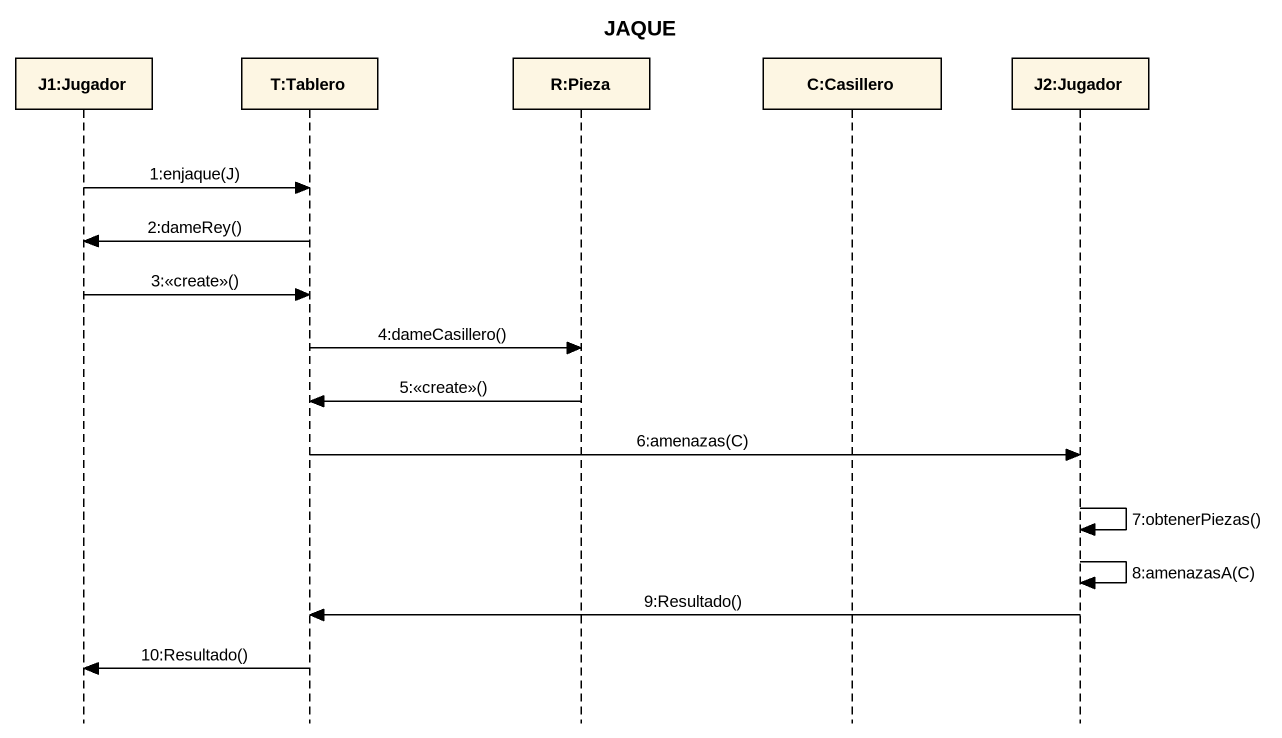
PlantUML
@startuml
title JAQUE
hide footbox
participant "J1:Jugador" as J1_Jugador
participant "T:Tablero" as T_Tablero
participant "R:Pieza" as R_Pieza
participant "C:Casillero" as C_Casillero
participant "J2:Jugador" as J2_Jugador

J1_Jugador -> T_Tablero : 1:enjaque(J)
T_Tablero -> J1_Jugador : 2:dameRey()
J1_Jugador -> T_Tablero : 3:<<create>>()
T_Tablero -> R_Pieza : 4:dameCasillero()
R_Pieza -> T_Tablero : 5:<<create>>()
T_Tablero -> J2_Jugador : 6:amenazas(C)
J2_Jugador -> J2_Jugador : 7:obtenerPiezas()
J2_Jugador -> J2_Jugador : 8:amenazasA(C)
J2_Jugador -> T_Tablero : 9:Resultado()
T_Tablero -> J1_Jugador : 10:Resultado()
@enduml
